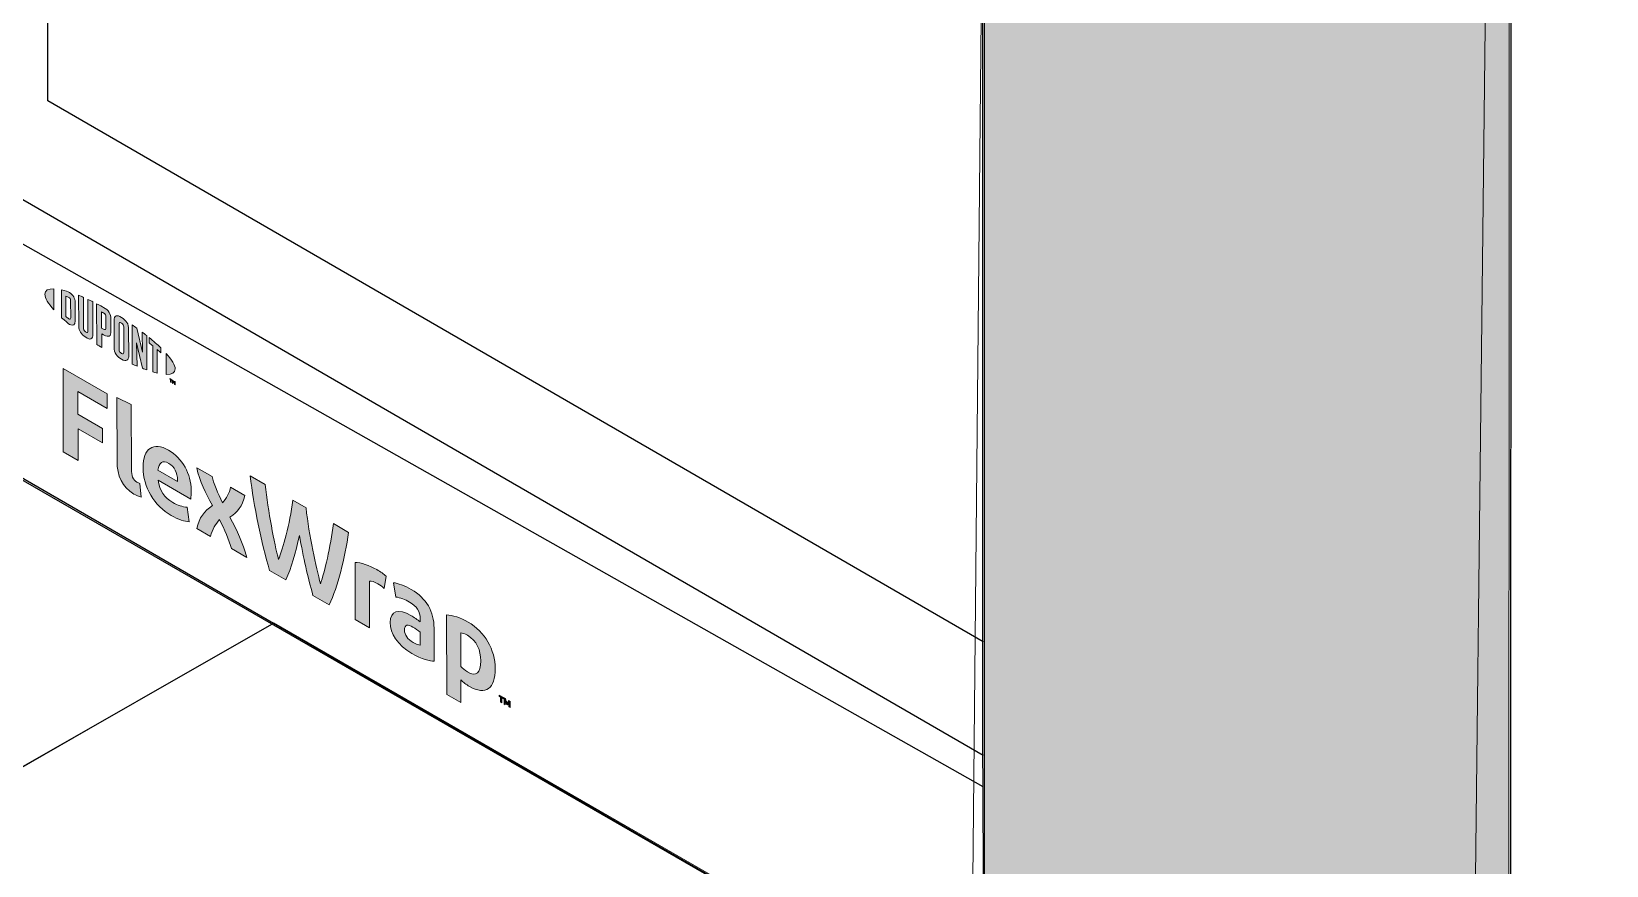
# Model space of a CAD drawing. Header units: inches. Extents: x -24 to 76, y -57 to 19.
# Drawn here: x 57.264 to 58.347, y -1.483 to -0.91 of the extents above; entities that cross this region are included whole.
import ezdxf

# ---------------------------------------------------------------- set-up
doc = ezdxf.new("R2010")
doc.units = ezdxf.units.IN
doc.header["$MEASUREMENT"] = 0
for name, color, linetype, lineweight in [('.ATI-HATCH', 7, 'Continuous', 0), ('flash hatch', 7, 'Continuous', 0), ('G-ANNO-TTLB', 7, 'Continuous', 0), ('Layer 12', 7, 'Continuous', 0), ('TYVEK', 7, 'Continuous', 0)]:
    doc.layers.add(name, color=color, linetype=linetype, lineweight=lineweight)
pattern_1 = [(45, (0, 0), (-7.071, 7.071), [])]

# ---------------------------------------------------------------- blocks, each defined once
blk = doc.blocks.new('Block_169')
at = {"layer": 'TYVEK', "true_color": 0x003b71, "transparency": 33554687}
h = blk.add_hatch(color=156, dxfattribs=at)
h.dxf.hatch_style = 2
edge = h.paths.add_edge_path()
edge.add_spline(control_points=[(57.2855, -1.1989), (57.2855, -1.1989), (57.2854, -1.1414), (57.2854, -1.1414), (57.2854, -1.1414), (57.3157, -1.1589), (57.3157, -1.1589), (57.3157, -1.1589), (57.3158, -1.1689), (57.3158, -1.1689), (57.3158, -1.1689), (57.2956, -1.1573), (57.2956, -1.1573), (57.2956, -1.1573), (57.2956, -1.1729), (57.2956, -1.1729), (57.2956, -1.1729), (57.3126, -1.1827), (57.3126, -1.1827), (57.3126, -1.1827), (57.3126, -1.1927), (57.3126, -1.1927), (57.3126, -1.1927), (57.2957, -1.1829), (57.2957, -1.1829), (57.2957, -1.1829), (57.2957, -1.2048), (57.2957, -1.2048), (57.2957, -1.2048), (57.2855, -1.1989), (57.2855, -1.1989)], knot_values=[0, 0, 0, 0, 1, 1, 1, 2, 2, 2, 3, 3, 3, 4, 4, 4, 5, 5, 5, 6, 6, 6, 7, 7, 7, 8, 8, 8, 9, 9, 9, 10, 10, 10, 10], degree=3, periodic=0)
h = blk.add_hatch(color=156, dxfattribs=at)
h.dxf.hatch_style = 2
edge = h.paths.add_edge_path()
edge.add_spline(control_points=[(57.3324, -1.2107), (57.3324, -1.2151), (57.3334, -1.2181), (57.3362, -1.2197), (57.337, -1.2201), (57.3377, -1.2204), (57.3383, -1.2206), (57.3383, -1.2206), (57.339, -1.23), (57.339, -1.23), (57.3377, -1.2295), (57.3355, -1.2286), (57.3341, -1.2278), (57.3259, -1.2231), (57.3226, -1.215), (57.3225, -1.2052), (57.3225, -1.2052), (57.3224, -1.1613), (57.3224, -1.1613), (57.3224, -1.1613), (57.3323, -1.1663), (57.3323, -1.1663), (57.3323, -1.1663), (57.3324, -1.2107), (57.3324, -1.2107)], knot_values=[0, 0, 0, 0, 1, 1, 1, 2, 2, 2, 3, 3, 3, 4, 4, 4, 5, 5, 5, 6, 6, 6, 7, 7, 7, 8, 8, 8, 8], degree=3, periodic=0)
h = blk.add_hatch(color=156, dxfattribs=at)
h.dxf.hatch_style = 2
edge = h.paths.add_edge_path()
edge.add_spline(control_points=[(57.3506, -1.2114), (57.3506, -1.2114), (57.3641, -1.2191), (57.3641, -1.2191), (57.3641, -1.2191), (57.3641, -1.2181), (57.3641, -1.2181), (57.3641, -1.2135), (57.362, -1.2089), (57.3581, -1.2067), (57.3539, -1.2043), (57.3512, -1.2061), (57.3506, -1.2114)], knot_values=[0, 0, 0, 0, 1, 1, 1, 2, 2, 2, 3, 3, 3, 4, 4, 4, 4], degree=3, periodic=0)
edge = h.paths.add_edge_path()
edge.add_spline(control_points=[(57.3722, -1.2469), (57.3691, -1.2468), (57.3645, -1.2453), (57.3598, -1.2426), (57.3483, -1.236), (57.3404, -1.2231), (57.3404, -1.2095), (57.3404, -1.1964), (57.3476, -1.1916), (57.358, -1.1977), (57.3674, -1.203), (57.3735, -1.2142), (57.3735, -1.2252), (57.3735, -1.2277), (57.3734, -1.2297), (57.3733, -1.2313), (57.3733, -1.2313), (57.3508, -1.2183), (57.3508, -1.2183), (57.3517, -1.2254), (57.3551, -1.2303), (57.3608, -1.2336), (57.3642, -1.2356), (57.3676, -1.2366), (57.3707, -1.2369), (57.3707, -1.2369), (57.3722, -1.2469), (57.3722, -1.2469)], knot_values=[0, 0, 0, 0, 1, 1, 1, 2, 2, 2, 3, 3, 3, 4, 4, 4, 5, 5, 5, 6, 6, 6, 7, 7, 7, 8, 8, 8, 9, 9, 9, 9], degree=3, periodic=0)
h = blk.add_hatch(color=156, dxfattribs=at)
h.dxf.hatch_style = 2
edge = h.paths.add_edge_path()
edge.add_spline(control_points=[(57.3881, -1.2358), (57.3833, -1.227), (57.3795, -1.2192), (57.3773, -1.2097), (57.3773, -1.2097), (57.3879, -1.2158), (57.3879, -1.2158), (57.3888, -1.22), (57.392, -1.2274), (57.3951, -1.2339), (57.3977, -1.2309), (57.4, -1.2273), (57.4005, -1.223), (57.4005, -1.223), (57.4105, -1.2288), (57.4105, -1.2288), (57.4086, -1.2362), (57.4055, -1.2404), (57.4002, -1.2437), (57.4053, -1.2533), (57.4088, -1.261), (57.4118, -1.2714), (57.4118, -1.2714), (57.4012, -1.2653), (57.4012, -1.2653), (57.3997, -1.2599), (57.3961, -1.2517), (57.3931, -1.2454), (57.3904, -1.2484), (57.3878, -1.2519), (57.3869, -1.2571), (57.3869, -1.2571), (57.3773, -1.2516), (57.3773, -1.2516), (57.3791, -1.2441), (57.3824, -1.2395), (57.3881, -1.2358)], knot_values=[0, 0, 0, 0, 1, 1, 1, 2, 2, 2, 3, 3, 3, 4, 4, 4, 5, 5, 5, 6, 6, 6, 7, 7, 7, 8, 8, 8, 9, 9, 9, 10, 10, 10, 11, 11, 11, 12, 12, 12, 12], degree=3, periodic=0)
h = blk.add_hatch(color=156, dxfattribs=at)
h.dxf.hatch_style = 2
edge = h.paths.add_edge_path()
edge.add_spline(control_points=[(57.4714, -1.2482), (57.4714, -1.2482), (57.4818, -1.2542), (57.4818, -1.2542), (57.4792, -1.2718), (57.4745, -1.2917), (57.4685, -1.304), (57.4685, -1.304), (57.4573, -1.2976), (57.4573, -1.2976), (57.4538, -1.2853), (57.4506, -1.2714), (57.448, -1.2564), (57.4453, -1.2684), (57.4423, -1.2787), (57.4387, -1.2869), (57.4387, -1.2869), (57.4275, -1.2805), (57.4275, -1.2805), (57.4218, -1.2614), (57.4167, -1.2359), (57.414, -1.2153), (57.414, -1.2153), (57.4243, -1.2212), (57.4243, -1.2212), (57.4266, -1.2398), (57.4306, -1.2616), (57.4336, -1.2729), (57.4366, -1.265), (57.4413, -1.2488), (57.4434, -1.2321), (57.4434, -1.2321), (57.4525, -1.2374), (57.4525, -1.2374), (57.4547, -1.2565), (57.4593, -1.2781), (57.4625, -1.2895), (57.4653, -1.2815), (57.4693, -1.2643), (57.4714, -1.2482)], knot_values=[0, 0, 0, 0, 1, 1, 1, 2, 2, 2, 3, 3, 3, 4, 4, 4, 5, 5, 5, 6, 6, 6, 7, 7, 7, 8, 8, 8, 9, 9, 9, 10, 10, 10, 11, 11, 11, 12, 12, 12, 13, 13, 13, 13], degree=3, periodic=0)
h = blk.add_hatch(color=156, dxfattribs=at)
h.dxf.hatch_style = 2
edge = h.paths.add_edge_path()
edge.add_spline(control_points=[(57.5012, -1.2798), (57.5037, -1.2813), (57.5062, -1.283), (57.5076, -1.2843), (57.5076, -1.2843), (57.5062, -1.2927), (57.5062, -1.2927), (57.505, -1.2915), (57.5035, -1.2905), (57.502, -1.2897), (57.4993, -1.2881), (57.4976, -1.2877), (57.4961, -1.2877), (57.4961, -1.2877), (57.4962, -1.3199), (57.4962, -1.3199), (57.4962, -1.3199), (57.4863, -1.3142), (57.4863, -1.3142), (57.4863, -1.3142), (57.4862, -1.2749), (57.4862, -1.2749), (57.4901, -1.2749), (57.496, -1.2769), (57.5012, -1.2798)], knot_values=[0, 0, 0, 0, 1, 1, 1, 2, 2, 2, 3, 3, 3, 4, 4, 4, 5, 5, 5, 6, 6, 6, 7, 7, 7, 8, 8, 8, 8], degree=3, periodic=0)
h = blk.add_hatch(color=156, dxfattribs=at)
h.dxf.hatch_style = 2
edge = h.paths.add_edge_path()
edge.add_spline(control_points=[(57.5311, -1.3317), (57.5311, -1.3317), (57.5311, -1.3229), (57.5311, -1.3229), (57.5295, -1.3215), (57.5277, -1.3203), (57.526, -1.3193), (57.5228, -1.3174), (57.5202, -1.3174), (57.5202, -1.3213), (57.5202, -1.3247), (57.5224, -1.3278), (57.5261, -1.3299), (57.5283, -1.3312), (57.5301, -1.3317), (57.5311, -1.3317)], knot_values=[0, 0, 0, 0, 1, 1, 1, 2, 2, 2, 3, 3, 3, 4, 4, 4, 5, 5, 5, 5], degree=3, periodic=0)
edge = h.paths.add_edge_path()
edge.add_spline(control_points=[(57.5252, -1.3375), (57.5154, -1.3319), (57.5105, -1.3236), (57.5104, -1.3162), (57.5104, -1.308), (57.5162, -1.3066), (57.5247, -1.3114), (57.5267, -1.3126), (57.5293, -1.3144), (57.5311, -1.3157), (57.5311, -1.3157), (57.5311, -1.3137), (57.5311, -1.3137), (57.5311, -1.3087), (57.5286, -1.3049), (57.5238, -1.3022), (57.5207, -1.3004), (57.5173, -1.299), (57.5144, -1.2987), (57.5144, -1.2987), (57.5126, -1.2888), (57.5126, -1.2888), (57.5156, -1.2891), (57.5206, -1.291), (57.5249, -1.2935), (57.5354, -1.2995), (57.5406, -1.3089), (57.5406, -1.32), (57.5406, -1.32), (57.5407, -1.3428), (57.5407, -1.3428), (57.5378, -1.3428), (57.5323, -1.3416), (57.5252, -1.3375)], knot_values=[0, 0, 0, 0, 1, 1, 1, 2, 2, 2, 3, 3, 3, 4, 4, 4, 5, 5, 5, 6, 6, 6, 7, 7, 7, 8, 8, 8, 9, 9, 9, 10, 10, 10, 11, 11, 11, 11], degree=3, periodic=0)
h = blk.add_hatch(color=156, dxfattribs=at)
h.dxf.hatch_style = 2
edge = h.paths.add_edge_path()
edge.add_spline(control_points=[(57.5635, -1.3502), (57.5698, -1.3538), (57.5727, -1.351), (57.5727, -1.3426), (57.5727, -1.3352), (57.57, -1.3287), (57.5635, -1.325), (57.5617, -1.3239), (57.5604, -1.3236), (57.5589, -1.3234), (57.5589, -1.3234), (57.559, -1.3464), (57.559, -1.3464), (57.5603, -1.3478), (57.5615, -1.349), (57.5635, -1.3502)], knot_values=[0, 0, 0, 0, 1, 1, 1, 2, 2, 2, 3, 3, 3, 4, 4, 4, 5, 5, 5, 5], degree=3, periodic=0)
edge = h.paths.add_edge_path()
edge.add_spline(control_points=[(57.565, -1.3602), (57.5625, -1.3588), (57.5608, -1.3575), (57.559, -1.3557), (57.559, -1.3557), (57.559, -1.3713), (57.559, -1.3713), (57.559, -1.3713), (57.5493, -1.3657), (57.5493, -1.3657), (57.5493, -1.3657), (57.5491, -1.3109), (57.5491, -1.3109), (57.5532, -1.3111), (57.5589, -1.313), (57.564, -1.3159), (57.5756, -1.3226), (57.5826, -1.3348), (57.5827, -1.348), (57.5827, -1.3614), (57.5761, -1.3666), (57.565, -1.3602)], knot_values=[0, 0, 0, 0, 1, 1, 1, 2, 2, 2, 3, 3, 3, 4, 4, 4, 5, 5, 5, 6, 6, 6, 7, 7, 7, 7], degree=3, periodic=0)
h = blk.add_hatch(color=156, dxfattribs=at)
h.dxf.hatch_style = 2
edge = h.paths.add_edge_path()
edge.add_spline(control_points=[(57.5897, -1.3686), (57.5901, -1.3698), (57.5904, -1.3707), (57.5909, -1.3717), (57.5913, -1.3712), (57.5916, -1.3707), (57.5919, -1.3699), (57.5919, -1.3699), (57.593, -1.3705), (57.593, -1.3705), (57.593, -1.3705), (57.593, -1.3747), (57.593, -1.3747), (57.593, -1.3747), (57.5921, -1.3742), (57.5921, -1.3742), (57.5921, -1.3742), (57.5921, -1.3722), (57.5921, -1.3722), (57.5921, -1.3722), (57.5921, -1.3716), (57.5921, -1.3716), (57.5918, -1.3721), (57.5915, -1.3725), (57.5912, -1.3729), (57.5912, -1.3729), (57.5905, -1.3725), (57.5905, -1.3725), (57.5902, -1.3718), (57.5899, -1.3709), (57.5896, -1.3701), (57.5896, -1.3701), (57.5896, -1.3708), (57.5896, -1.3708), (57.5896, -1.3708), (57.5896, -1.3728), (57.5896, -1.3728), (57.5896, -1.3728), (57.5887, -1.3723), (57.5887, -1.3723), (57.5887, -1.3723), (57.5887, -1.368), (57.5887, -1.368), (57.5887, -1.368), (57.5897, -1.3686), (57.5897, -1.3686)], knot_values=[0, 0, 0, 0, 1, 1, 1, 2, 2, 2, 3, 3, 3, 4, 4, 4, 5, 5, 5, 6, 6, 6, 7, 7, 7, 8, 8, 8, 9, 9, 9, 10, 10, 10, 11, 11, 11, 12, 12, 12, 13, 13, 13, 14, 14, 14, 15, 15, 15, 15], degree=3, periodic=0)
edge = h.paths.add_edge_path()
edge.add_spline(control_points=[(57.5863, -1.3676), (57.5863, -1.3676), (57.5853, -1.367), (57.5853, -1.367), (57.5853, -1.367), (57.5853, -1.3661), (57.5853, -1.3661), (57.5853, -1.3661), (57.5883, -1.3678), (57.5883, -1.3678), (57.5883, -1.3678), (57.5883, -1.3687), (57.5883, -1.3687), (57.5883, -1.3687), (57.5873, -1.3682), (57.5873, -1.3682), (57.5873, -1.3682), (57.5873, -1.3715), (57.5873, -1.3715), (57.5873, -1.3715), (57.5863, -1.3709), (57.5863, -1.3709), (57.5863, -1.3709), (57.5863, -1.3676), (57.5863, -1.3676)], knot_values=[0, 0, 0, 0, 1, 1, 1, 2, 2, 2, 3, 3, 3, 4, 4, 4, 5, 5, 5, 6, 6, 6, 7, 7, 7, 8, 8, 8, 8], degree=3, periodic=0)
at = {"layer": 'TYVEK'}
for points, knots in [([(57.2855, -1.1989), (57.2855, -1.1989), (57.2854, -1.1414), (57.2854, -1.1414), (57.2854, -1.1414), (57.3157, -1.1589), (57.3157, -1.1589), (57.3157, -1.1589), (57.3158, -1.1689), (57.3158, -1.1689), (57.3158, -1.1689), (57.2956, -1.1573), (57.2956, -1.1573), (57.2956, -1.1573), (57.2956, -1.1729), (57.2956, -1.1729), (57.2956, -1.1729), (57.3126, -1.1827), (57.3126, -1.1827), (57.3126, -1.1827), (57.3126, -1.1927), (57.3126, -1.1927), (57.3126, -1.1927), (57.2957, -1.1829), (57.2957, -1.1829), (57.2957, -1.1829), (57.2957, -1.2048), (57.2957, -1.2048), (57.2957, -1.2048), (57.2855, -1.1989), (57.2855, -1.1989)], [0, 0, 0, 0, 1, 1, 1, 2, 2, 2, 3, 3, 3, 4, 4, 4, 5, 5, 5, 6, 6, 6, 7, 7, 7, 8, 8, 8, 9, 9, 9, 10, 10, 10, 10]), ([(57.3324, -1.2107), (57.3324, -1.2151), (57.3334, -1.2181), (57.3362, -1.2197), (57.337, -1.2201), (57.3377, -1.2204), (57.3383, -1.2206), (57.3383, -1.2206), (57.339, -1.23), (57.339, -1.23), (57.3377, -1.2295), (57.3355, -1.2286), (57.3341, -1.2278), (57.3259, -1.2231), (57.3226, -1.215), (57.3225, -1.2052), (57.3225, -1.2052), (57.3224, -1.1613), (57.3224, -1.1613), (57.3224, -1.1613), (57.3323, -1.1663), (57.3323, -1.1663), (57.3323, -1.1663), (57.3324, -1.2107), (57.3324, -1.2107)], [0, 0, 0, 0, 1, 1, 1, 2, 2, 2, 3, 3, 3, 4, 4, 4, 5, 5, 5, 6, 6, 6, 7, 7, 7, 8, 8, 8, 8]), ([(57.3722, -1.2469), (57.3691, -1.2468), (57.3645, -1.2453), (57.3598, -1.2426), (57.3483, -1.236), (57.3404, -1.2231), (57.3404, -1.2095), (57.3404, -1.1964), (57.3476, -1.1916), (57.358, -1.1977), (57.3674, -1.203), (57.3735, -1.2142), (57.3735, -1.2252), (57.3735, -1.2277), (57.3734, -1.2297), (57.3733, -1.2313), (57.3733, -1.2313), (57.3508, -1.2183), (57.3508, -1.2183), (57.3517, -1.2254), (57.3551, -1.2303), (57.3608, -1.2336), (57.3642, -1.2356), (57.3676, -1.2366), (57.3707, -1.2369), (57.3707, -1.2369), (57.3722, -1.2469), (57.3722, -1.2469)], [0, 0, 0, 0, 1, 1, 1, 2, 2, 2, 3, 3, 3, 4, 4, 4, 5, 5, 5, 6, 6, 6, 7, 7, 7, 8, 8, 8, 9, 9, 9, 9]), ([(57.3506, -1.2114), (57.3506, -1.2114), (57.3641, -1.2191), (57.3641, -1.2191), (57.3641, -1.2191), (57.3641, -1.2181), (57.3641, -1.2181), (57.3641, -1.2135), (57.362, -1.2089), (57.3581, -1.2067), (57.3539, -1.2043), (57.3512, -1.2061), (57.3506, -1.2114)], [0, 0, 0, 0, 1, 1, 1, 2, 2, 2, 3, 3, 3, 4, 4, 4, 4]), ([(57.3881, -1.2358), (57.3833, -1.227), (57.3795, -1.2192), (57.3773, -1.2097), (57.3773, -1.2097), (57.3879, -1.2158), (57.3879, -1.2158), (57.3888, -1.22), (57.392, -1.2274), (57.3951, -1.2339), (57.3977, -1.2309), (57.4, -1.2273), (57.4005, -1.223), (57.4005, -1.223), (57.4105, -1.2288), (57.4105, -1.2288), (57.4086, -1.2362), (57.4055, -1.2404), (57.4002, -1.2437), (57.4053, -1.2533), (57.4088, -1.261), (57.4118, -1.2714), (57.4118, -1.2714), (57.4012, -1.2653), (57.4012, -1.2653), (57.3997, -1.2599), (57.3961, -1.2517), (57.3931, -1.2454), (57.3904, -1.2484), (57.3878, -1.2519), (57.3869, -1.2571), (57.3869, -1.2571), (57.3773, -1.2516), (57.3773, -1.2516), (57.3791, -1.2441), (57.3824, -1.2395), (57.3881, -1.2358)], [0, 0, 0, 0, 1, 1, 1, 2, 2, 2, 3, 3, 3, 4, 4, 4, 5, 5, 5, 6, 6, 6, 7, 7, 7, 8, 8, 8, 9, 9, 9, 10, 10, 10, 11, 11, 11, 12, 12, 12, 12]), ([(57.4714, -1.2482), (57.4714, -1.2482), (57.4818, -1.2542), (57.4818, -1.2542), (57.4792, -1.2718), (57.4745, -1.2917), (57.4685, -1.304), (57.4685, -1.304), (57.4573, -1.2976), (57.4573, -1.2976), (57.4538, -1.2853), (57.4506, -1.2714), (57.448, -1.2564), (57.4453, -1.2684), (57.4423, -1.2787), (57.4387, -1.2869), (57.4387, -1.2869), (57.4275, -1.2805), (57.4275, -1.2805), (57.4218, -1.2614), (57.4167, -1.2359), (57.414, -1.2153), (57.414, -1.2153), (57.4243, -1.2212), (57.4243, -1.2212), (57.4266, -1.2398), (57.4306, -1.2616), (57.4336, -1.2729), (57.4366, -1.265), (57.4413, -1.2488), (57.4434, -1.2321), (57.4434, -1.2321), (57.4525, -1.2374), (57.4525, -1.2374), (57.4547, -1.2565), (57.4593, -1.2781), (57.4625, -1.2895), (57.4653, -1.2815), (57.4693, -1.2643), (57.4714, -1.2482)], [0, 0, 0, 0, 1, 1, 1, 2, 2, 2, 3, 3, 3, 4, 4, 4, 5, 5, 5, 6, 6, 6, 7, 7, 7, 8, 8, 8, 9, 9, 9, 10, 10, 10, 11, 11, 11, 12, 12, 12, 13, 13, 13, 13]), ([(57.5012, -1.2798), (57.5037, -1.2813), (57.5062, -1.283), (57.5076, -1.2843), (57.5076, -1.2843), (57.5062, -1.2927), (57.5062, -1.2927), (57.505, -1.2915), (57.5035, -1.2905), (57.502, -1.2897), (57.4993, -1.2881), (57.4976, -1.2877), (57.4961, -1.2877), (57.4961, -1.2877), (57.4962, -1.3199), (57.4962, -1.3199), (57.4962, -1.3199), (57.4863, -1.3142), (57.4863, -1.3142), (57.4863, -1.3142), (57.4862, -1.2749), (57.4862, -1.2749), (57.4901, -1.2749), (57.496, -1.2769), (57.5012, -1.2798)], [0, 0, 0, 0, 1, 1, 1, 2, 2, 2, 3, 3, 3, 4, 4, 4, 5, 5, 5, 6, 6, 6, 7, 7, 7, 8, 8, 8, 8]), ([(57.5252, -1.3375), (57.5154, -1.3319), (57.5105, -1.3236), (57.5104, -1.3162), (57.5104, -1.308), (57.5162, -1.3066), (57.5247, -1.3114), (57.5267, -1.3126), (57.5293, -1.3144), (57.5311, -1.3157), (57.5311, -1.3157), (57.5311, -1.3137), (57.5311, -1.3137), (57.5311, -1.3087), (57.5286, -1.3049), (57.5238, -1.3022), (57.5207, -1.3004), (57.5173, -1.299), (57.5144, -1.2987), (57.5144, -1.2987), (57.5126, -1.2888), (57.5126, -1.2888), (57.5156, -1.2891), (57.5206, -1.291), (57.5249, -1.2935), (57.5354, -1.2995), (57.5406, -1.3089), (57.5406, -1.32), (57.5406, -1.32), (57.5407, -1.3428), (57.5407, -1.3428), (57.5378, -1.3428), (57.5323, -1.3416), (57.5252, -1.3375)], [0, 0, 0, 0, 1, 1, 1, 2, 2, 2, 3, 3, 3, 4, 4, 4, 5, 5, 5, 6, 6, 6, 7, 7, 7, 8, 8, 8, 9, 9, 9, 10, 10, 10, 11, 11, 11, 11]), ([(57.5311, -1.3317), (57.5311, -1.3317), (57.5311, -1.3229), (57.5311, -1.3229), (57.5295, -1.3215), (57.5277, -1.3203), (57.526, -1.3193), (57.5228, -1.3174), (57.5202, -1.3174), (57.5202, -1.3213), (57.5202, -1.3247), (57.5224, -1.3278), (57.5261, -1.3299), (57.5283, -1.3312), (57.5301, -1.3317), (57.5311, -1.3317)], [0, 0, 0, 0, 1, 1, 1, 2, 2, 2, 3, 3, 3, 4, 4, 4, 5, 5, 5, 5]), ([(57.565, -1.3602), (57.5625, -1.3588), (57.5608, -1.3575), (57.559, -1.3557), (57.559, -1.3557), (57.559, -1.3713), (57.559, -1.3713), (57.559, -1.3713), (57.5493, -1.3657), (57.5493, -1.3657), (57.5493, -1.3657), (57.5491, -1.3109), (57.5491, -1.3109), (57.5532, -1.3111), (57.5589, -1.313), (57.564, -1.3159), (57.5756, -1.3226), (57.5826, -1.3348), (57.5827, -1.348), (57.5827, -1.3614), (57.5761, -1.3666), (57.565, -1.3602)], [0, 0, 0, 0, 1, 1, 1, 2, 2, 2, 3, 3, 3, 4, 4, 4, 5, 5, 5, 6, 6, 6, 7, 7, 7, 7]), ([(57.5635, -1.3502), (57.5698, -1.3538), (57.5727, -1.351), (57.5727, -1.3426), (57.5727, -1.3352), (57.57, -1.3287), (57.5635, -1.325), (57.5617, -1.3239), (57.5604, -1.3236), (57.5589, -1.3234), (57.5589, -1.3234), (57.559, -1.3464), (57.559, -1.3464), (57.5603, -1.3478), (57.5615, -1.349), (57.5635, -1.3502)], [0, 0, 0, 0, 1, 1, 1, 2, 2, 2, 3, 3, 3, 4, 4, 4, 5, 5, 5, 5]), ([(57.5863, -1.3676), (57.5863, -1.3676), (57.5853, -1.367), (57.5853, -1.367), (57.5853, -1.367), (57.5853, -1.3661), (57.5853, -1.3661), (57.5853, -1.3661), (57.5883, -1.3678), (57.5883, -1.3678), (57.5883, -1.3678), (57.5883, -1.3687), (57.5883, -1.3687), (57.5883, -1.3687), (57.5873, -1.3682), (57.5873, -1.3682), (57.5873, -1.3682), (57.5873, -1.3715), (57.5873, -1.3715), (57.5873, -1.3715), (57.5863, -1.3709), (57.5863, -1.3709), (57.5863, -1.3709), (57.5863, -1.3676), (57.5863, -1.3676)], [0, 0, 0, 0, 1, 1, 1, 2, 2, 2, 3, 3, 3, 4, 4, 4, 5, 5, 5, 6, 6, 6, 7, 7, 7, 8, 8, 8, 8]), ([(57.5897, -1.3686), (57.5901, -1.3698), (57.5904, -1.3707), (57.5909, -1.3717), (57.5913, -1.3712), (57.5916, -1.3707), (57.5919, -1.3699), (57.5919, -1.3699), (57.593, -1.3705), (57.593, -1.3705), (57.593, -1.3705), (57.593, -1.3747), (57.593, -1.3747), (57.593, -1.3747), (57.5921, -1.3742), (57.5921, -1.3742), (57.5921, -1.3742), (57.5921, -1.3722), (57.5921, -1.3722), (57.5921, -1.3722), (57.5921, -1.3716), (57.5921, -1.3716), (57.5918, -1.3721), (57.5915, -1.3725), (57.5912, -1.3729), (57.5912, -1.3729), (57.5905, -1.3725), (57.5905, -1.3725), (57.5902, -1.3718), (57.5899, -1.3709), (57.5896, -1.3701), (57.5896, -1.3701), (57.5896, -1.3708), (57.5896, -1.3708), (57.5896, -1.3708), (57.5896, -1.3728), (57.5896, -1.3728), (57.5896, -1.3728), (57.5887, -1.3723), (57.5887, -1.3723), (57.5887, -1.3723), (57.5887, -1.368), (57.5887, -1.368), (57.5887, -1.368), (57.5897, -1.3686), (57.5897, -1.3686)], [0, 0, 0, 0, 1, 1, 1, 2, 2, 2, 3, 3, 3, 4, 4, 4, 5, 5, 5, 6, 6, 6, 7, 7, 7, 8, 8, 8, 9, 9, 9, 10, 10, 10, 11, 11, 11, 12, 12, 12, 13, 13, 13, 14, 14, 14, 15, 15, 15, 15])]:
    blk.add_open_spline(points, degree=3, knots=knots, dxfattribs=at)
blk = doc.blocks.new('Block_170')
at = {"layer": 'TYVEK', "true_color": 0x003b71, "transparency": 33554687}
h = blk.add_hatch(color=156, dxfattribs=at)
h.dxf.hatch_style = 2
edge = h.paths.add_edge_path()
edge.add_spline(control_points=[(57.2729, -1.0903), (57.2729, -1.093), (57.2751, -1.0967), (57.279, -1.1011), (57.279, -1.1011), (57.279, -1.0867), (57.279, -1.0867), (57.2751, -1.0865), (57.2729, -1.0877), (57.2729, -1.0903)], knot_values=[0, 0, 0, 0, 1, 1, 1, 2, 2, 2, 3, 3, 3, 3], degree=3, periodic=0)
h = blk.add_hatch(color=156, dxfattribs=at)
h.dxf.hatch_style = 2
edge = h.paths.add_edge_path()
edge.add_spline(control_points=[(57.2907, -1.1065), (57.2907, -1.1076), (57.2901, -1.1076), (57.2894, -1.1072), (57.2889, -1.1069), (57.288, -1.1062), (57.2873, -1.1056), (57.2873, -1.1056), (57.2873, -1.0918), (57.2873, -1.0918), (57.288, -1.092), (57.2888, -1.0922), (57.2894, -1.0925), (57.29, -1.0929), (57.2906, -1.0936), (57.2906, -1.0947), (57.2906, -1.0947), (57.2907, -1.1065), (57.2907, -1.1065)], knot_values=[0, 0, 0, 0, 1, 1, 1, 2, 2, 2, 3, 3, 3, 4, 4, 4, 5, 5, 5, 6, 6, 6, 6], degree=3, periodic=0)
edge = h.paths.add_edge_path()
edge.add_spline(control_points=[(57.2898, -1.0892), (57.2887, -1.0886), (57.2871, -1.088), (57.2843, -1.0874), (57.2843, -1.0874), (57.2844, -1.1065), (57.2844, -1.1065), (57.2869, -1.1088), (57.2888, -1.1104), (57.2899, -1.1111), (57.2924, -1.1125), (57.2938, -1.1116), (57.2937, -1.1087), (57.2937, -1.1087), (57.2937, -1.096), (57.2937, -1.096), (57.2937, -1.0932), (57.2923, -1.0906), (57.2898, -1.0892)], knot_values=[0, 0, 0, 0, 1, 1, 1, 2, 2, 2, 3, 3, 3, 4, 4, 4, 5, 5, 5, 6, 6, 6, 6], degree=3, periodic=0)
h = blk.add_hatch(color=156, dxfattribs=at)
h.dxf.hatch_style = 2
edge = h.paths.add_edge_path()
edge.add_spline(control_points=[(57.3025, -1.1155), (57.3025, -1.1166), (57.3021, -1.1171), (57.3009, -1.1162), (57.2998, -1.1154), (57.2994, -1.1146), (57.2994, -1.1133), (57.2994, -1.1133), (57.2994, -1.0925), (57.2994, -1.0925), (57.2986, -1.0922), (57.2969, -1.0914), (57.2961, -1.0911), (57.2961, -1.0911), (57.2962, -1.1122), (57.2962, -1.1122), (57.2962, -1.1156), (57.2976, -1.1177), (57.301, -1.12), (57.304, -1.1222), (57.3059, -1.1215), (57.3059, -1.1178), (57.3059, -1.1178), (57.3058, -1.0955), (57.3058, -1.0955), (57.3052, -1.0952), (57.3031, -1.0942), (57.3024, -1.0939), (57.3024, -1.0939), (57.3025, -1.1155), (57.3025, -1.1155)], knot_values=[0, 0, 0, 0, 1, 1, 1, 2, 2, 2, 3, 3, 3, 4, 4, 4, 5, 5, 5, 6, 6, 6, 7, 7, 7, 8, 8, 8, 9, 9, 9, 10, 10, 10, 10], degree=3, periodic=0)
h = blk.add_hatch(color=156, dxfattribs=at)
h.dxf.hatch_style = 2
edge = h.paths.add_edge_path()
edge.add_spline(control_points=[(57.3149, -1.1135), (57.3149, -1.1147), (57.3145, -1.1151), (57.3131, -1.1143), (57.3131, -1.1143), (57.3119, -1.1136), (57.3119, -1.1136), (57.3119, -1.1136), (57.3119, -1.1025), (57.3119, -1.1025), (57.3125, -1.1028), (57.3127, -1.103), (57.3131, -1.1032), (57.3146, -1.104), (57.3149, -1.1049), (57.3149, -1.1061), (57.3149, -1.1061), (57.3149, -1.1135), (57.3149, -1.1135)], knot_values=[0, 0, 0, 0, 1, 1, 1, 2, 2, 2, 3, 3, 3, 4, 4, 4, 5, 5, 5, 6, 6, 6, 6], degree=3, periodic=0)
edge = h.paths.add_edge_path()
edge.add_spline(control_points=[(57.3132, -1.0994), (57.3127, -1.099), (57.3105, -1.0979), (57.3085, -1.0969), (57.3085, -1.0969), (57.3086, -1.1249), (57.3086, -1.1249), (57.3092, -1.1253), (57.311, -1.1264), (57.312, -1.127), (57.312, -1.127), (57.312, -1.1175), (57.312, -1.1175), (57.312, -1.1175), (57.3133, -1.1183), (57.3133, -1.1183), (57.3169, -1.1203), (57.3184, -1.1193), (57.3183, -1.1158), (57.3183, -1.1158), (57.3183, -1.1075), (57.3183, -1.1075), (57.3183, -1.104), (57.3166, -1.1013), (57.3132, -1.0994)], knot_values=[0, 0, 0, 0, 1, 1, 1, 2, 2, 2, 3, 3, 3, 4, 4, 4, 5, 5, 5, 6, 6, 6, 7, 7, 7, 8, 8, 8, 8], degree=3, periodic=0)
h = blk.add_hatch(color=156, dxfattribs=at)
h.dxf.hatch_style = 2
edge = h.paths.add_edge_path()
edge.add_spline(control_points=[(57.3271, -1.1303), (57.3271, -1.1314), (57.3268, -1.1318), (57.3256, -1.1311), (57.3243, -1.1304), (57.324, -1.1296), (57.324, -1.1285), (57.324, -1.1285), (57.324, -1.111), (57.324, -1.111), (57.324, -1.1099), (57.3243, -1.1094), (57.3255, -1.1102), (57.3268, -1.1109), (57.3271, -1.1117), (57.3271, -1.1128), (57.3271, -1.1128), (57.3271, -1.1303), (57.3271, -1.1303)], knot_values=[0, 0, 0, 0, 1, 1, 1, 2, 2, 2, 3, 3, 3, 4, 4, 4, 5, 5, 5, 6, 6, 6, 6], degree=3, periodic=0)
edge = h.paths.add_edge_path()
edge.add_spline(control_points=[(57.3255, -1.1063), (57.3224, -1.1043), (57.3205, -1.1048), (57.3205, -1.1085), (57.3205, -1.1085), (57.3205, -1.1268), (57.3205, -1.1268), (57.3205, -1.1307), (57.3223, -1.1333), (57.3256, -1.1351), (57.3289, -1.1368), (57.3306, -1.1363), (57.3306, -1.1322), (57.3306, -1.1322), (57.3305, -1.1147), (57.3305, -1.1147), (57.3305, -1.1107), (57.329, -1.1084), (57.3255, -1.1063)], knot_values=[0, 0, 0, 0, 1, 1, 1, 2, 2, 2, 3, 3, 3, 4, 4, 4, 5, 5, 5, 6, 6, 6, 6], degree=3, periodic=0)
h = blk.add_hatch(color=156, dxfattribs=at)
h.dxf.hatch_style = 2
edge = h.paths.add_edge_path()
edge.add_spline(control_points=[(57.34, -1.1302), (57.34, -1.1302), (57.3362, -1.1137), (57.3362, -1.1137), (57.3352, -1.113), (57.3339, -1.1121), (57.333, -1.1115), (57.333, -1.1115), (57.333, -1.1384), (57.333, -1.1384), (57.3337, -1.1387), (57.3354, -1.1394), (57.3363, -1.1398), (57.3363, -1.1398), (57.336, -1.1238), (57.336, -1.1238), (57.336, -1.1238), (57.3401, -1.1413), (57.3401, -1.1413), (57.3409, -1.1417), (57.3422, -1.1421), (57.343, -1.1424), (57.343, -1.1424), (57.3429, -1.1188), (57.3429, -1.1188), (57.3421, -1.1181), (57.3405, -1.1169), (57.3398, -1.1164), (57.3398, -1.1164), (57.34, -1.1302), (57.34, -1.1302)], knot_values=[0, 0, 0, 0, 1, 1, 1, 2, 2, 2, 3, 3, 3, 4, 4, 4, 5, 5, 5, 6, 6, 6, 7, 7, 7, 8, 8, 8, 9, 9, 9, 10, 10, 10, 10], degree=3, periodic=0)
h = blk.add_hatch(color=156, dxfattribs=at)
h.dxf.hatch_style = 2
edge = h.paths.add_edge_path()
edge.add_spline(control_points=[(57.3446, -1.1239), (57.3455, -1.1246), (57.3463, -1.1252), (57.3471, -1.1259), (57.3471, -1.1259), (57.3471, -1.1438), (57.3471, -1.1438), (57.3479, -1.144), (57.3493, -1.1444), (57.3502, -1.1446), (57.3502, -1.1446), (57.3502, -1.1285), (57.3502, -1.1285), (57.3511, -1.1293), (57.3519, -1.13), (57.3527, -1.1307), (57.3527, -1.1307), (57.3527, -1.1273), (57.3527, -1.1273), (57.3502, -1.1249), (57.3476, -1.1226), (57.3446, -1.1202), (57.3446, -1.1202), (57.3446, -1.1239), (57.3446, -1.1239)], knot_values=[0, 0, 0, 0, 1, 1, 1, 2, 2, 2, 3, 3, 3, 4, 4, 4, 5, 5, 5, 6, 6, 6, 7, 7, 7, 8, 8, 8, 8], degree=3, periodic=0)
h = blk.add_hatch(color=156, dxfattribs=at)
h.dxf.hatch_style = 2
edge = h.paths.add_edge_path()
edge.add_spline(control_points=[(57.3625, -1.1418), (57.3625, -1.1444), (57.3602, -1.1456), (57.3564, -1.1455), (57.3564, -1.1455), (57.3563, -1.1311), (57.3563, -1.1311), (57.3602, -1.1354), (57.3625, -1.1392), (57.3625, -1.1418)], knot_values=[0, 0, 0, 0, 1, 1, 1, 2, 2, 2, 3, 3, 3, 3], degree=3, periodic=0)
h = blk.add_hatch(color=156, dxfattribs=at)
h.dxf.hatch_style = 2
edge = h.paths.add_edge_path()
edge.add_spline(control_points=[(57.3607, -1.1494), (57.3607, -1.1494), (57.361, -1.1496), (57.361, -1.1496), (57.361, -1.1496), (57.3616, -1.1509), (57.3616, -1.1509), (57.3616, -1.1509), (57.3621, -1.1503), (57.3621, -1.1503), (57.3621, -1.1503), (57.3625, -1.1505), (57.3625, -1.1505), (57.3625, -1.1505), (57.3625, -1.1526), (57.3625, -1.1526), (57.3625, -1.1526), (57.3621, -1.1524), (57.3621, -1.1524), (57.3621, -1.1524), (57.3621, -1.1509), (57.3621, -1.1509), (57.3621, -1.1509), (57.3616, -1.1516), (57.3616, -1.1516), (57.3616, -1.1516), (57.3616, -1.1515), (57.3616, -1.1515), (57.3616, -1.1515), (57.361, -1.1502), (57.361, -1.1502), (57.361, -1.1502), (57.361, -1.1517), (57.361, -1.1517), (57.361, -1.1517), (57.3607, -1.1515), (57.3607, -1.1515), (57.3607, -1.1515), (57.3607, -1.1494), (57.3607, -1.1494)], knot_values=[0, 0, 0, 0, 1, 1, 1, 2, 2, 2, 3, 3, 3, 4, 4, 4, 5, 5, 5, 6, 6, 6, 7, 7, 7, 8, 8, 8, 9, 9, 9, 10, 10, 10, 11, 11, 11, 12, 12, 12, 13, 13, 13, 13], degree=3, periodic=0)
edge = h.paths.add_edge_path()
edge.add_spline(control_points=[(57.3594, -1.1491), (57.3594, -1.1491), (57.3588, -1.1487), (57.3588, -1.1487), (57.3588, -1.1487), (57.3588, -1.1484), (57.3588, -1.1484), (57.3588, -1.1484), (57.3603, -1.1492), (57.3603, -1.1492), (57.3603, -1.1492), (57.3603, -1.1496), (57.3603, -1.1496), (57.3603, -1.1496), (57.3597, -1.1493), (57.3597, -1.1493), (57.3597, -1.1493), (57.3597, -1.151), (57.3597, -1.151), (57.3597, -1.151), (57.3594, -1.1508), (57.3594, -1.1508), (57.3594, -1.1508), (57.3594, -1.1491), (57.3594, -1.1491)], knot_values=[0, 0, 0, 0, 1, 1, 1, 2, 2, 2, 3, 3, 3, 4, 4, 4, 5, 5, 5, 6, 6, 6, 7, 7, 7, 8, 8, 8, 8], degree=3, periodic=0)
at = {"layer": 'TYVEK'}
for points, knots in [([(57.2729, -1.0903), (57.2729, -1.093), (57.2751, -1.0967), (57.279, -1.1011), (57.279, -1.1011), (57.279, -1.0867), (57.279, -1.0867), (57.2751, -1.0865), (57.2729, -1.0877), (57.2729, -1.0903)], [0, 0, 0, 0, 1, 1, 1, 2, 2, 2, 3, 3, 3, 3]), ([(57.2898, -1.0892), (57.2887, -1.0886), (57.2871, -1.088), (57.2843, -1.0874), (57.2843, -1.0874), (57.2844, -1.1065), (57.2844, -1.1065), (57.2869, -1.1088), (57.2888, -1.1104), (57.2899, -1.1111), (57.2924, -1.1125), (57.2938, -1.1116), (57.2937, -1.1087), (57.2937, -1.1087), (57.2937, -1.096), (57.2937, -1.096), (57.2937, -1.0932), (57.2923, -1.0906), (57.2898, -1.0892)], [0, 0, 0, 0, 1, 1, 1, 2, 2, 2, 3, 3, 3, 4, 4, 4, 5, 5, 5, 6, 6, 6, 6]), ([(57.2907, -1.1065), (57.2907, -1.1076), (57.2901, -1.1076), (57.2894, -1.1072), (57.2889, -1.1069), (57.288, -1.1062), (57.2873, -1.1056), (57.2873, -1.1056), (57.2873, -1.0918), (57.2873, -1.0918), (57.288, -1.092), (57.2888, -1.0922), (57.2894, -1.0925), (57.29, -1.0929), (57.2906, -1.0936), (57.2906, -1.0947), (57.2906, -1.0947), (57.2907, -1.1065), (57.2907, -1.1065)], [0, 0, 0, 0, 1, 1, 1, 2, 2, 2, 3, 3, 3, 4, 4, 4, 5, 5, 5, 6, 6, 6, 6]), ([(57.3025, -1.1155), (57.3025, -1.1166), (57.3021, -1.1171), (57.3009, -1.1162), (57.2998, -1.1154), (57.2994, -1.1146), (57.2994, -1.1133), (57.2994, -1.1133), (57.2994, -1.0925), (57.2994, -1.0925), (57.2986, -1.0922), (57.2969, -1.0914), (57.2961, -1.0911), (57.2961, -1.0911), (57.2962, -1.1122), (57.2962, -1.1122), (57.2962, -1.1156), (57.2976, -1.1177), (57.301, -1.12), (57.304, -1.1222), (57.3059, -1.1215), (57.3059, -1.1178), (57.3059, -1.1178), (57.3058, -1.0955), (57.3058, -1.0955), (57.3052, -1.0952), (57.3031, -1.0942), (57.3024, -1.0939), (57.3024, -1.0939), (57.3025, -1.1155), (57.3025, -1.1155)], [0, 0, 0, 0, 1, 1, 1, 2, 2, 2, 3, 3, 3, 4, 4, 4, 5, 5, 5, 6, 6, 6, 7, 7, 7, 8, 8, 8, 9, 9, 9, 10, 10, 10, 10]), ([(57.3132, -1.0994), (57.3127, -1.099), (57.3105, -1.0979), (57.3085, -1.0969), (57.3085, -1.0969), (57.3086, -1.1249), (57.3086, -1.1249), (57.3092, -1.1253), (57.311, -1.1264), (57.312, -1.127), (57.312, -1.127), (57.312, -1.1175), (57.312, -1.1175), (57.312, -1.1175), (57.3133, -1.1183), (57.3133, -1.1183), (57.3169, -1.1203), (57.3184, -1.1193), (57.3183, -1.1158), (57.3183, -1.1158), (57.3183, -1.1075), (57.3183, -1.1075), (57.3183, -1.104), (57.3166, -1.1013), (57.3132, -1.0994)], [0, 0, 0, 0, 1, 1, 1, 2, 2, 2, 3, 3, 3, 4, 4, 4, 5, 5, 5, 6, 6, 6, 7, 7, 7, 8, 8, 8, 8]), ([(57.3149, -1.1135), (57.3149, -1.1147), (57.3145, -1.1151), (57.3131, -1.1143), (57.3131, -1.1143), (57.3119, -1.1136), (57.3119, -1.1136), (57.3119, -1.1136), (57.3119, -1.1025), (57.3119, -1.1025), (57.3125, -1.1028), (57.3127, -1.103), (57.3131, -1.1032), (57.3146, -1.104), (57.3149, -1.1049), (57.3149, -1.1061), (57.3149, -1.1061), (57.3149, -1.1135), (57.3149, -1.1135)], [0, 0, 0, 0, 1, 1, 1, 2, 2, 2, 3, 3, 3, 4, 4, 4, 5, 5, 5, 6, 6, 6, 6]), ([(57.3255, -1.1063), (57.3224, -1.1043), (57.3205, -1.1048), (57.3205, -1.1085), (57.3205, -1.1085), (57.3205, -1.1268), (57.3205, -1.1268), (57.3205, -1.1307), (57.3223, -1.1333), (57.3256, -1.1351), (57.3289, -1.1368), (57.3306, -1.1363), (57.3306, -1.1322), (57.3306, -1.1322), (57.3305, -1.1147), (57.3305, -1.1147), (57.3305, -1.1107), (57.329, -1.1084), (57.3255, -1.1063)], [0, 0, 0, 0, 1, 1, 1, 2, 2, 2, 3, 3, 3, 4, 4, 4, 5, 5, 5, 6, 6, 6, 6]), ([(57.3271, -1.1303), (57.3271, -1.1314), (57.3268, -1.1318), (57.3256, -1.1311), (57.3243, -1.1304), (57.324, -1.1296), (57.324, -1.1285), (57.324, -1.1285), (57.324, -1.111), (57.324, -1.111), (57.324, -1.1099), (57.3243, -1.1094), (57.3255, -1.1102), (57.3268, -1.1109), (57.3271, -1.1117), (57.3271, -1.1128), (57.3271, -1.1128), (57.3271, -1.1303), (57.3271, -1.1303)], [0, 0, 0, 0, 1, 1, 1, 2, 2, 2, 3, 3, 3, 4, 4, 4, 5, 5, 5, 6, 6, 6, 6]), ([(57.34, -1.1302), (57.34, -1.1302), (57.3362, -1.1137), (57.3362, -1.1137), (57.3352, -1.113), (57.3339, -1.1121), (57.333, -1.1115), (57.333, -1.1115), (57.333, -1.1384), (57.333, -1.1384), (57.3337, -1.1387), (57.3354, -1.1394), (57.3363, -1.1398), (57.3363, -1.1398), (57.336, -1.1238), (57.336, -1.1238), (57.336, -1.1238), (57.3401, -1.1413), (57.3401, -1.1413), (57.3409, -1.1417), (57.3422, -1.1421), (57.343, -1.1424), (57.343, -1.1424), (57.3429, -1.1188), (57.3429, -1.1188), (57.3421, -1.1181), (57.3405, -1.1169), (57.3398, -1.1164), (57.3398, -1.1164), (57.34, -1.1302), (57.34, -1.1302)], [0, 0, 0, 0, 1, 1, 1, 2, 2, 2, 3, 3, 3, 4, 4, 4, 5, 5, 5, 6, 6, 6, 7, 7, 7, 8, 8, 8, 9, 9, 9, 10, 10, 10, 10]), ([(57.3446, -1.1239), (57.3455, -1.1246), (57.3463, -1.1252), (57.3471, -1.1259), (57.3471, -1.1259), (57.3471, -1.1438), (57.3471, -1.1438), (57.3479, -1.144), (57.3493, -1.1444), (57.3502, -1.1446), (57.3502, -1.1446), (57.3502, -1.1285), (57.3502, -1.1285), (57.3511, -1.1293), (57.3519, -1.13), (57.3527, -1.1307), (57.3527, -1.1307), (57.3527, -1.1273), (57.3527, -1.1273), (57.3502, -1.1249), (57.3476, -1.1226), (57.3446, -1.1202), (57.3446, -1.1202), (57.3446, -1.1239), (57.3446, -1.1239)], [0, 0, 0, 0, 1, 1, 1, 2, 2, 2, 3, 3, 3, 4, 4, 4, 5, 5, 5, 6, 6, 6, 7, 7, 7, 8, 8, 8, 8]), ([(57.3625, -1.1418), (57.3625, -1.1444), (57.3602, -1.1456), (57.3564, -1.1455), (57.3564, -1.1455), (57.3563, -1.1311), (57.3563, -1.1311), (57.3602, -1.1354), (57.3625, -1.1392), (57.3625, -1.1418)], [0, 0, 0, 0, 1, 1, 1, 2, 2, 2, 3, 3, 3, 3]), ([(57.3594, -1.1491), (57.3594, -1.1491), (57.3588, -1.1487), (57.3588, -1.1487), (57.3588, -1.1487), (57.3588, -1.1484), (57.3588, -1.1484), (57.3588, -1.1484), (57.3603, -1.1492), (57.3603, -1.1492), (57.3603, -1.1492), (57.3603, -1.1496), (57.3603, -1.1496), (57.3603, -1.1496), (57.3597, -1.1493), (57.3597, -1.1493), (57.3597, -1.1493), (57.3597, -1.151), (57.3597, -1.151), (57.3597, -1.151), (57.3594, -1.1508), (57.3594, -1.1508), (57.3594, -1.1508), (57.3594, -1.1491), (57.3594, -1.1491)], [0, 0, 0, 0, 1, 1, 1, 2, 2, 2, 3, 3, 3, 4, 4, 4, 5, 5, 5, 6, 6, 6, 7, 7, 7, 8, 8, 8, 8]), ([(57.3607, -1.1494), (57.3607, -1.1494), (57.361, -1.1496), (57.361, -1.1496), (57.361, -1.1496), (57.3616, -1.1509), (57.3616, -1.1509), (57.3616, -1.1509), (57.3621, -1.1503), (57.3621, -1.1503), (57.3621, -1.1503), (57.3625, -1.1505), (57.3625, -1.1505), (57.3625, -1.1505), (57.3625, -1.1526), (57.3625, -1.1526), (57.3625, -1.1526), (57.3621, -1.1524), (57.3621, -1.1524), (57.3621, -1.1524), (57.3621, -1.1509), (57.3621, -1.1509), (57.3621, -1.1509), (57.3616, -1.1516), (57.3616, -1.1516), (57.3616, -1.1516), (57.3616, -1.1515), (57.3616, -1.1515), (57.3616, -1.1515), (57.361, -1.1502), (57.361, -1.1502), (57.361, -1.1502), (57.361, -1.1517), (57.361, -1.1517), (57.361, -1.1517), (57.3607, -1.1515), (57.3607, -1.1515), (57.3607, -1.1515), (57.3607, -1.1494), (57.3607, -1.1494)], [0, 0, 0, 0, 1, 1, 1, 2, 2, 2, 3, 3, 3, 4, 4, 4, 5, 5, 5, 6, 6, 6, 7, 7, 7, 8, 8, 8, 9, 9, 9, 10, 10, 10, 11, 11, 11, 12, 12, 12, 13, 13, 13, 13])]:
    blk.add_open_spline(points, degree=3, knots=knots, dxfattribs=at)
blk = doc.blocks.new('Block_168')
at = {"layer": 'TYVEK'}
for name in ['Block_170', 'Block_169']:
    blk.add_blockref(name, (0, 0), dxfattribs=at)

msp = doc.modelspace()

# ---------------------------------------------------------------- hatches: boundary and pattern name
at = {"layer": '.ATI-HATCH', "true_color": 0xcc667f, "transparency": 33554687}
h = msp.add_hatch(color=243, dxfattribs=at)
edge = h.paths.add_edge_path()
edge.add_spline(control_points=[(58.2806, 0.2438), (58.2806, 0.2438), (57.9179, 0.4514), (57.9179, 0.4514), (57.9179, 0.4514), (57.9179, -1.3944), (57.9179, -1.3944), (57.9179, -1.3944), (57.9207, -1.9279), (57.9207, -1.9279), (57.9207, -1.9279), (58.281, -2.1289), (58.281, -2.1289), (58.281, -2.1289), (58.2799, -1.6016), (58.2799, -1.6016), (58.2799, -1.6016), (58.2806, 0.2438), (58.2806, 0.2438)], knot_values=[0, 0, 0, 0, 1, 1, 1, 2, 2, 2, 3, 3, 3, 4, 4, 4, 5, 5, 5, 6, 6, 6, 6], degree=3, periodic=0)
edge = h.paths.add_edge_path()
edge.add_spline(control_points=[(56.7728, -1.2644), (56.7728, -1.2644), (56.7827, -1.275), (56.7827, -1.275)], knot_values=[0, 0, 0, 0, 1, 1, 1, 1], degree=3, periodic=0)
edge.add_line((56.7827, -1.275), (56.7728, -1.2644))
edge = h.paths.add_edge_path()
edge.add_spline(control_points=[(56.7728, -1.2644), (56.7728, -1.2644), (56.771, -1.2654), (56.771, -1.2654), (56.771, -1.2654), (56.771, -1.263), (56.771, -1.263), (56.771, -1.263), (56.4587, -1.0827), (56.4587, -1.0827), (56.4587, -1.0827), (56.4587, -0.6959), (56.4587, -0.6959), (56.4587, -0.6959), (56.4587, 1.294), (56.4587, 1.294), (56.4587, 1.294), (56.771, 1.1149), (56.771, 1.1149), (56.771, 1.1149), (56.771, -0.1329), (56.771, -0.1329), (56.771, -0.1329), (56.771, -0.8741), (56.771, -0.8741), (56.771, -0.8741), (56.7702, -1.2534), (56.7702, -1.2534), (56.7702, -1.2534), (56.7728, -1.2644), (56.7728, -1.2644)], knot_values=[0, 0, 0, 0, 1, 1, 1, 2, 2, 2, 3, 3, 3, 4, 4, 4, 5, 5, 5, 6, 6, 6, 7, 7, 7, 8, 8, 8, 9, 9, 9, 10, 10, 10, 10], degree=3, periodic=0)
edge.add_line((56.7728, -1.2644), (56.7728, -1.2644))
edge = h.paths.add_edge_path()
edge.add_spline(control_points=[(57.0556, 0.9502), (57.0556, 0.9502), (56.771, 1.1149), (56.771, 1.1149), (56.771, 1.1149), (56.771, -0.1329), (56.771, -0.1329), (56.771, -0.1329), (56.771, -0.8741), (56.771, -0.8741), (56.771, -0.8741), (56.7702, -1.2534), (56.7702, -1.2534), (56.7702, -1.2534), (56.7728, -1.2644), (56.7728, -1.2644), (56.7728, -1.2644), (57.0556, -1.1047), (57.0556, -1.1047), (57.0556, -1.1047), (57.0556, 0.9502), (57.0556, 0.9502)], knot_values=[0, 0, 0, 0, 1, 1, 1, 2, 2, 2, 3, 3, 3, 4, 4, 4, 5, 5, 5, 6, 6, 6, 7, 7, 7, 7], degree=3, periodic=0)
edge.add_line((57.0556, 0.9502), (57.0556, 0.9502))
at = {"layer": 'flash hatch', "true_color": 0xcc667f, "transparency": 33554687}
h = msp.add_hatch(color=243, dxfattribs=at)
edge = h.paths.add_edge_path()
edge.add_spline(control_points=[(58.2806, 0.2438), (58.2806, 0.2438), (57.9179, 0.4514), (57.9179, 0.4514), (57.9179, 0.4514), (57.9179, -1.3944), (57.9179, -1.3944), (57.9179, -1.3944), (57.9207, -1.9279), (57.9207, -1.9279), (57.9207, -1.9279), (58.281, -2.1289), (58.281, -2.1289), (58.281, -2.1289), (58.2799, -1.6016), (58.2799, -1.6016), (58.2799, -1.6016), (58.2806, 0.2438), (58.2806, 0.2438)], knot_values=[0, 0, 0, 0, 1, 1, 1, 2, 2, 2, 3, 3, 3, 4, 4, 4, 5, 5, 5, 6, 6, 6, 6], degree=3, periodic=0)
edge = h.paths.add_edge_path()
edge.add_spline(control_points=[(56.7728, -1.2644), (56.7728, -1.2644), (56.7827, -1.275), (56.7827, -1.275)], knot_values=[0, 0, 0, 0, 1, 1, 1, 1], degree=3, periodic=0)
edge.add_line((56.7827, -1.275), (56.7728, -1.2644))
edge = h.paths.add_edge_path()
edge.add_spline(control_points=[(56.7728, -1.2644), (56.7728, -1.2644), (56.771, -1.2654), (56.771, -1.2654), (56.771, -1.2654), (56.771, -1.263), (56.771, -1.263), (56.771, -1.263), (56.4587, -1.0827), (56.4587, -1.0827), (56.4587, -1.0827), (56.4587, -0.6959), (56.4587, -0.6959), (56.4587, -0.6959), (56.4587, 1.294), (56.4587, 1.294), (56.4587, 1.294), (56.771, 1.1149), (56.771, 1.1149), (56.771, 1.1149), (56.771, -0.1329), (56.771, -0.1329), (56.771, -0.1329), (56.771, -0.8741), (56.771, -0.8741), (56.771, -0.8741), (56.7702, -1.2534), (56.7702, -1.2534), (56.7702, -1.2534), (56.7728, -1.2644), (56.7728, -1.2644)], knot_values=[0, 0, 0, 0, 1, 1, 1, 2, 2, 2, 3, 3, 3, 4, 4, 4, 5, 5, 5, 6, 6, 6, 7, 7, 7, 8, 8, 8, 9, 9, 9, 10, 10, 10, 10], degree=3, periodic=0)
edge.add_line((56.7728, -1.2644), (56.7728, -1.2644))
edge = h.paths.add_edge_path()
edge.add_spline(control_points=[(57.0556, 0.9502), (57.0556, 0.9502), (56.771, 1.1149), (56.771, 1.1149), (56.771, 1.1149), (56.771, -0.1329), (56.771, -0.1329), (56.771, -0.1329), (56.771, -0.8741), (56.771, -0.8741), (56.771, -0.8741), (56.7702, -1.2534), (56.7702, -1.2534), (56.7702, -1.2534), (56.7728, -1.2644), (56.7728, -1.2644), (56.7728, -1.2644), (57.0556, -1.1047), (57.0556, -1.1047), (57.0556, -1.1047), (57.0556, 0.9502), (57.0556, 0.9502)], knot_values=[0, 0, 0, 0, 1, 1, 1, 2, 2, 2, 3, 3, 3, 4, 4, 4, 5, 5, 5, 6, 6, 6, 7, 7, 7, 7], degree=3, periodic=0)
edge.add_line((57.0556, 0.9502), (57.0556, 0.9502))
at = {"layer": 'G-ANNO-TTLB', "true_color": 0xff00ff, "transparency": 33554687}
h = msp.add_hatch(color=6, dxfattribs=at)
edge = h.paths.add_edge_path()
edge.add_spline(control_points=[(71.2893, -15.0744), (71.2893, -15.0744), (30.6016, -15.0744), (30.6016, -15.0744), (30.6016, -15.0744), (30.6016, 19.0506), (30.6016, 19.0506), (30.6016, 19.0506), (71.2893, 19.0506), (71.2893, 19.0506), (71.2893, 19.0506), (71.2893, -15.0744), (71.2893, -15.0744)], knot_values=[0, 0, 0, 0, 1, 1, 1, 2, 2, 2, 3, 3, 3, 4, 4, 4, 4], degree=3, periodic=0)
edge = h.paths.add_edge_path()
edge.add_spline(control_points=[(30.7266, 18.9256), (30.7266, 18.9256), (30.7266, -14.9494), (30.7266, -14.9494), (30.7266, -14.9494), (71.1643, -14.9494), (71.1643, -14.9494), (71.1643, -14.9494), (71.1643, 18.9256), (71.1643, 18.9256), (71.1643, 18.9256), (30.7266, 18.9256), (30.7266, 18.9256)], knot_values=[0, 0, 0, 0, 1, 1, 1, 2, 2, 2, 3, 3, 3, 4, 4, 4, 4], degree=3, periodic=0)
edge.add_line((30.7266, 18.9256), (30.7266, 18.9256))
at = {"layer": 'Layer 12', "true_color": 0x000000, "transparency": 33554687}
h = msp.add_hatch(dxfattribs=at)
h.set_pattern_fill('_U', color=18, scale=10, angle=45, style=2, pattern_type=0)
h.set_pattern_definition(pattern_1)
h.paths.add_polyline_path([(58.2499, -2.1168), (57.907, -1.9201), (57.9299, 0.452), (58.2769, 0.264)])
at = {"layer": 'TYVEK', "true_color": 0x000000, "transparency": 33554687}
h = msp.add_hatch(dxfattribs=at)
h.set_pattern_fill('_U', color=18, scale=10, angle=45, style=2, pattern_type=0)
h.set_pattern_definition(pattern_1)
h.paths.add_polyline_path([(57.5445, -1.7116), (57.1449, -1.4804), (57.4304, -1.3164), (57.8286, -1.5461)])

# ---------------------------------------------------------------- linework, layer by layer
at = {"layer": '.ATI-HATCH'}
msp.add_open_spline([(58.2806, 0.2438), (58.2806, 0.2438), (57.9179, 0.4514), (57.9179, 0.4514), (57.9179, 0.4514), (57.9179, -1.3944), (57.9179, -1.3944), (57.9179, -1.3944), (57.9207, -1.9279), (57.9207, -1.9279), (57.9207, -1.9279), (58.281, -2.1289), (58.281, -2.1289), (58.281, -2.1289), (58.2799, -1.6016), (58.2799, -1.6016), (58.2799, -1.6016), (58.2806, 0.2438), (58.2806, 0.2438)], degree=3, knots=[0, 0, 0, 0, 1, 1, 1, 2, 2, 2, 3, 3, 3, 4, 4, 4, 5, 5, 5, 6, 6, 6, 6], dxfattribs=at)
at = {"layer": 'flash hatch'}
msp.add_open_spline([(58.2806, 0.2438), (58.2806, 0.2438), (57.9179, 0.4514), (57.9179, 0.4514), (57.9179, 0.4514), (57.9179, -1.3944), (57.9179, -1.3944), (57.9179, -1.3944), (57.9207, -1.9279), (57.9207, -1.9279), (57.9207, -1.9279), (58.281, -2.1289), (58.281, -2.1289), (58.281, -2.1289), (58.2799, -1.6016), (58.2799, -1.6016), (58.2799, -1.6016), (58.2806, 0.2438), (58.2806, 0.2438)], degree=3, knots=[0, 0, 0, 0, 1, 1, 1, 2, 2, 2, 3, 3, 3, 4, 4, 4, 5, 5, 5, 6, 6, 6, 6], dxfattribs=at)
at = {"layer": 'G-ANNO-TTLB'}
for points in [[(71.2893, -15.0744), (71.2893, -15.0744), (30.6016, -15.0744), (30.6016, -15.0744), (30.6016, -15.0744), (30.6016, 19.0506), (30.6016, 19.0506), (30.6016, 19.0506), (71.2893, 19.0506), (71.2893, 19.0506), (71.2893, 19.0506), (71.2893, -15.0744), (71.2893, -15.0744)], [(30.7266, 18.9256), (30.7266, 18.9256), (30.7266, -14.9494), (30.7266, -14.9494), (30.7266, -14.9494), (71.1643, -14.9494), (71.1643, -14.9494), (71.1643, -14.9494), (71.1643, 18.9256), (71.1643, 18.9256), (71.1643, 18.9256), (30.7266, 18.9256), (30.7266, 18.9256)]]:
    msp.add_open_spline(points, degree=3, knots=[0, 0, 0, 0, 1, 1, 1, 2, 2, 2, 3, 3, 3, 4, 4, 4, 4], dxfattribs=at)
at = {"layer": 'Layer 12'}
msp.add_lwpolyline([(58.2499, -2.1168), (57.907, -1.9201), (57.9299, 0.452), (58.2769, 0.264)], close=True, dxfattribs=at)
at = {"layer": 'TYVEK', "color": 4, "lineweight": 25, "true_color": 0x00ffff}
for p, q in [((57.919, 0.4535), (57.919, -1.9202)), ((58.2817, 0.2459), (58.281, -1.5995)), ((57.9183, -1.5993), (57.0567, -1.1026)), ((57.9187, -1.5995), (57.1811, -1.1728)), ((57.4304, -1.3167), (57.1449, -1.4798))]:
    msp.add_line(p, q, dxfattribs=at)
at = {"layer": 'TYVEK', "color": 191, "lineweight": 25, "true_color": 0xbf7fff}
for p, q in [((57.9183, -1.3296), (57.2749, -0.9574)), ((57.9183, -1.4077), (57.2026, -0.9936)), ((57.9183, -1.4293), (57.1798, -1.012))]:
    msp.add_line(p, q, dxfattribs=at)
msp.add_lwpolyline([(57.2749, -0.9574), (57.2749, 0.6412), (57.9186, 0.2689)], dxfattribs=at)
at = {"layer": 'TYVEK'}
msp.add_lwpolyline([(57.5445, -1.7116), (57.1449, -1.4804), (57.4304, -1.3164), (57.8286, -1.5461)], close=True, dxfattribs=at)

# ---------------------------------------------------------------- block references
msp.add_blockref('Block_168', (0, 0), dxfattribs=at)

doc.saveas('drawing.dxf')
